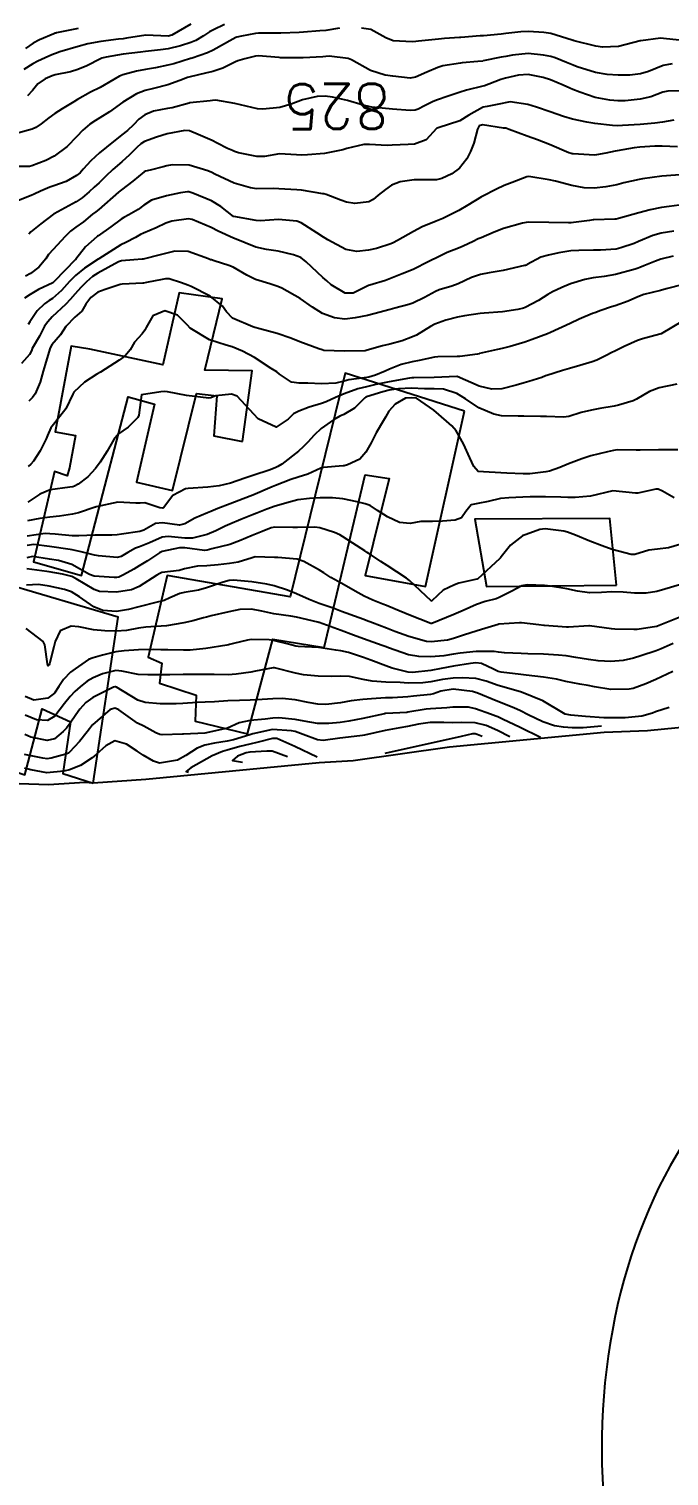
# Model space of a CAD drawing. Header units: metres. Extents: x 307586 to 320046, y 7427249 to 7434250.
# Drawn here: x 319662.3 to 319719.1, y 7429033.7 to 7429162.3 of the extents above; entities that cross this region are included whole.
import ezdxf
from ezdxf.enums import TextEntityAlignment as Align

# ---------------------------------------------------------------- set-up
doc = ezdxf.new("R2010")
doc.units = ezdxf.units.M
doc.header["$MEASUREMENT"] = 0
for name, color, linetype in [('Area', 45, 'Continuous'), ('Cotas', 45, 'Continuous'), ('Curvas de Nivel 1m', 11, 'Continuous'), ('Curvas de Nivel 5m', 15, 'Continuous'), ('DETALHES', 45, 'Continuous'), ('Edificações', 30, 'Continuous')]:
    doc.layers.add(name, color=color, linetype=linetype)
doc.styles.add('Style-STANDARD', font='STANDARD.shx')

msp = doc.modelspace()

# ---------------------------------------------------------------- linework, layer by layer
at = {"layer": 'Area'}
msp.add_polyline3d([(319722.38, 7429100.42, 809.62), (319717.21, 7429099.91, 808.97), (319713.38, 7429099.76, 809.1), (319699.62, 7429098.46, 806.4), (319691.07, 7429097.26, 809.36), (319688.03, 7429097.07, 808.03), (319672.65, 7429095.6, 806.25), (319667.96, 7429095.27, 810.85), (319667.22, 7429095.32, 810.82), (319663.99, 7429095.13, 807.99), (319653.54, 7429095.48, 810.04)], dxfattribs=at)
at = {"layer": 'Curvas de Nivel 1m', "flags": 128}
for points, elevation in [([(319676.64, 7429162.73), (319674.94, 7429161.75), (319674.63, 7429161.68), (319672.64, 7429161.76), (319670.93, 7429161.49), (319670.63, 7429161.44), (319670.22, 7429161.39), (319668.63, 7429161.19), (319667.47, 7429160.99), (319666.62, 7429160.76), (319665.01, 7429160.26), (319664.62, 7429160.13), (319664.43, 7429160.06), (319664.03, 7429159.88), (319663.05, 7429159.44), (319662.6, 7429159.21), (319661.79, 7429158.7)], 829), ([(319679.64, 7429162.69), (319678.64, 7429162.24), (319678.29, 7429162.05), (319677.77, 7429161.71), (319677.07, 7429161.27), (319676.63, 7429161.09), (319675.71, 7429160.82), (319674.62, 7429160.53), (319673.94, 7429160.44), (319672.62, 7429160.29), (319672.16, 7429160.24), (319670.62, 7429160.06), (319669.1, 7429159.81), (319668.72, 7429159.71), (319668.61, 7429159.66), (319667.4, 7429159.03), (319666.6, 7429158.7), (319665.94, 7429158.51), (319664.59, 7429158.22), (319664.32, 7429158.14), (319663.69, 7429157.88), (319663.04, 7429157.43), (319662.57, 7429156.83), (319662.12, 7429156.35)], 828), ([(319689.84, 7429162.37), (319688.64, 7429162.17), (319688.1, 7429162.13), (319686.64, 7429162.01), (319686.26, 7429161.98), (319684.64, 7429161.93), (319684.34, 7429161.93), (319682.64, 7429161.93), (319682.38, 7429161.91), (319681.14, 7429161.66), (319680.73, 7429161.57), (319680.63, 7429161.54), (319680.36, 7429161.41), (319678.62, 7429160.43), (319678.13, 7429160.19), (319676.77, 7429159.72), (319676.65, 7429159.68), (319676.61, 7429159.67), (319675.13, 7429159.22), (319674.6, 7429159.08), (319673.51, 7429158.85), (319672.6, 7429158.7), (319671.81, 7429158.56), (319670.59, 7429158.23), (319670.29, 7429158.1), (319669.79, 7429157.8), (319668.58, 7429157.1), (319667.72, 7429156.68), (319666.56, 7429156.05), (319666.23, 7429155.84), (319665.2, 7429155.22), (319664.55, 7429154.79), (319664.01, 7429154.41), (319663.33, 7429153.88), (319662.87, 7429153.54), (319662.53, 7429153.4), (319661.34, 7429153.08)], 827), ([(319720.58, 7429161.25), (319718.64, 7429161.47), (319718.38, 7429161.48), (319716.63, 7429161.26), (319716.61, 7429161.26), (319716.56, 7429161.24), (319714.63, 7429160.76), (319713.22, 7429160.69), (319712.63, 7429160.77), (319710.69, 7429161.25), (319710.63, 7429161.27), (319710.6, 7429161.28), (319710.51, 7429161.31), (319708.64, 7429161.91), (319707.99, 7429162), (319706.64, 7429162.08), (319705.95, 7429162.06), (319704.64, 7429161.89), (319704.2, 7429161.83), (319702.64, 7429161.71), (319702.36, 7429161.69), (319700.63, 7429161.55), (319700.52, 7429161.54), (319699.18, 7429161.45), (319698.63, 7429161.41), (319696.88, 7429161.23), (319696.63, 7429161.19), (319696.3, 7429161.15), (319694.63, 7429161.25), (319693.97, 7429161.52), (319692.64, 7429162.26), (319691.79, 7429162.39)], 827), ([(319719.4, 7429159.21), (319718.61, 7429159.05), (319717.3, 7429158.54), (319716.6, 7429158.31), (319715.64, 7429158.21), (319714.6, 7429158.19), (319713.62, 7429158.25), (319712.6, 7429158.45), (319710.96, 7429158.95), (319710.61, 7429159.08), (319710.03, 7429159.32), (319709.02, 7429159.73), (319708.62, 7429159.85), (319707.98, 7429159.98), (319706.62, 7429160.12), (319705.21, 7429159.97), (319704.62, 7429159.87), (319704.2, 7429159.81), (319702.61, 7429159.46), (319702.57, 7429159.45), (319702.13, 7429159.41), (319700.75, 7429159.29), (319700.61, 7429159.28), (319699.04, 7429159.02), (319698.6, 7429158.89), (319697.61, 7429158.46), (319696.59, 7429158.02), (319696.13, 7429157.94), (319694.59, 7429158.1), (319693.9, 7429158.21), (319692.6, 7429158.6), (319690.92, 7429159.55), (319690.61, 7429159.68), (319688.92, 7429159.88), (319688.62, 7429159.87), (319688.36, 7429159.84), (319686.61, 7429159.74), (319684.73, 7429159.75), (319684.61, 7429159.75), (319684.49, 7429159.76), (319682.62, 7429159.91), (319682.38, 7429159.89), (319681.44, 7429159.66), (319680.81, 7429159.47), (319680.61, 7429159.38), (319679.48, 7429158.81), (319678.6, 7429158.53), (319677.93, 7429158.37), (319676.59, 7429158.05), (319676.33, 7429157.98), (319675.67, 7429157.73), (319674.58, 7429157.33), (319673.33, 7429157.01), (319672.57, 7429156.85), (319671.8, 7429156.55), (319670.59, 7429155.79), (319669.42, 7429154.94), (319668.54, 7429154.4), (319668.18, 7429154.18), (319667.66, 7429153.83), (319667.05, 7429153.31), (319666.52, 7429152.74), (319665.65, 7429151.85), (319664.5, 7429150.99), (319663.76, 7429150.62), (319662.5, 7429150.14), (319662.29, 7429150.09), (319660.49, 7429150.07)], 826), ([(319719.55, 7429154.21), (319718.55, 7429154.03), (319717.86, 7429153.92), (319716.55, 7429153.81), (319715, 7429153.72), (319714.55, 7429153.7), (319714.1, 7429153.72), (319712.55, 7429153.89), (319711.82, 7429154.02), (319710.55, 7429154.3), (319709.76, 7429154.53), (319708.56, 7429154.94), (319707.36, 7429155.35), (319706.57, 7429155.59), (319705, 7429155.82), (319704.57, 7429155.74), (319704.29, 7429155.67), (319702.98, 7429155.41), (319702.62, 7429155.35), (319702.56, 7429155.33), (319701.33, 7429154.65), (319700.55, 7429154.13), (319698.61, 7429153.52), (319698.54, 7429153.5), (319698.51, 7429153.49), (319698.47, 7429153.46), (319697.54, 7429152.46), (319696.52, 7429152.08), (319695.96, 7429152.05), (319694.52, 7429151.98), (319694.08, 7429151.96), (319692.52, 7429152.04), (319692, 7429152.05), (319690.51, 7429151.68), (319690.42, 7429151.64), (319690.14, 7429151.56), (319688.51, 7429151.25), (319687, 7429151.11), (319686.51, 7429151.1), (319686.03, 7429151.13), (319684.51, 7429151.2), (319683.17, 7429150.98), (319682.51, 7429150.97), (319680.86, 7429151.31), (319680.51, 7429151.42), (319680.33, 7429151.49), (319679.9, 7429151.68), (319678.98, 7429152.15), (319678.52, 7429152.39), (319677.3, 7429152.94), (319676.53, 7429153.24), (319676.09, 7429153.29), (319674.53, 7429152.98), (319673.59, 7429152.69), (319672.52, 7429152.29), (319672.19, 7429152.09), (319671.85, 7429151.78), (319671.18, 7429151.11), (319670.5, 7429150.5), (319669.72, 7429149.8), (319669.08, 7429149.21), (319668.48, 7429148.64), (319668.05, 7429148.25), (319667.6, 7429147.83), (319666.99, 7429147.3), (319666.45, 7429146.93), (319664.48, 7429145.87), (319664.46, 7429145.85), (319664.44, 7429145.84), (319663.32, 7429144.99), (319662.42, 7429144.26), (319662.23, 7429144.08)], 824), ([(319719.89, 7429151.83), (319718.52, 7429151.89), (319717.86, 7429151.89), (319716.52, 7429151.8), (319716.03, 7429151.74), (319714.52, 7429151.47), (319714.34, 7429151.44), (319713.51, 7429151.28), (319712.69, 7429151.11), (319712.51, 7429151.1), (319710.62, 7429151.2), (319710.51, 7429151.21), (319710.43, 7429151.23), (319710.24, 7429151.31), (319708.52, 7429152.05), (319707.43, 7429152.46), (319706.53, 7429152.77), (319704.92, 7429153.38), (319704.64, 7429153.48), (319704.54, 7429153.49), (319704.43, 7429153.5), (319702.55, 7429153.78), (319702.27, 7429153.69), (319702.11, 7429153.41), (319701.79, 7429152.15), (319701.5, 7429151.42), (319701.16, 7429150.77), (319700.5, 7429149.94), (319699.83, 7429149.44), (319698.94, 7429149), (319698.48, 7429148.9), (319697.07, 7429148.89), (319696.48, 7429148.89), (319695.25, 7429148.73), (319694.48, 7429148.41), (319693.94, 7429148.05), (319693.29, 7429147.52), (319692.84, 7429147.14), (319692.46, 7429146.95), (319691.2, 7429146.8), (319690.46, 7429146.91), (319689.98, 7429147.08), (319688.67, 7429147.58), (319688.46, 7429147.64), (319688.38, 7429147.66), (319686.47, 7429147.98), (319686.06, 7429148.02), (319684.47, 7429148.11), (319683.99, 7429148.12), (319682.47, 7429148.11), (319681.95, 7429148.17), (319680.48, 7429148.61), (319678.78, 7429149.41), (319678.49, 7429149.55), (319678.16, 7429149.7), (319676.5, 7429150.21), (319674.99, 7429150.23), (319674.5, 7429150.14), (319674.19, 7429150.06), (319673.03, 7429149.76), (319672.6, 7429149.66), (319672.49, 7429149.6), (319671.48, 7429148.78), (319670.47, 7429148.01), (319670.35, 7429147.91), (319670.22, 7429147.79), (319668.45, 7429146.26), (319668.21, 7429146.06), (319667.91, 7429145.83), (319667.09, 7429145.17), (319666.43, 7429144.68), (319665.95, 7429144.32), (319665.47, 7429143.85), (319664.4, 7429142.71), (319664, 7429142.27), (319663.74, 7429141.88), (319663.14, 7429141.13), (319662.38, 7429140.58), (319661.96, 7429140.32)], 823), ([(319720.49, 7429149.36), (319718.49, 7429149.22), (319716.76, 7429148.97), (319716.49, 7429148.92), (319715.12, 7429148.63), (319714.48, 7429148.45), (319713.5, 7429148.26), (319712.48, 7429148.16), (319711.6, 7429148.17), (319710.48, 7429148.38), (319709.03, 7429148.78), (319708.49, 7429148.9), (319706.66, 7429149.19), (319706.49, 7429149.16), (319705.2, 7429148.66), (319704.48, 7429148.39), (319703.79, 7429148.08), (319702.53, 7429147.41), (319702.49, 7429147.38), (319702.46, 7429147.37), (319701.24, 7429146.64), (319700.45, 7429146.17), (319699.04, 7429145.45), (319698.44, 7429145.21), (319697.2, 7429144.71), (319696.43, 7429144.31), (319695, 7429143.5), (319694.63, 7429143.3), (319694.42, 7429143.22), (319693.13, 7429142.8), (319692.41, 7429142.63), (319691.4, 7429142.54), (319690.41, 7429142.7), (319688.8, 7429143.57), (319688.57, 7429143.72), (319688.43, 7429143.8), (319687.84, 7429144.17), (319686.44, 7429145.07), (319686.06, 7429145.22), (319684.44, 7429145.38), (319682.82, 7429145.26), (319682.44, 7429145.27), (319680.47, 7429145.64), (319680.44, 7429145.65), (319679.31, 7429146.54), (319678.46, 7429147.02), (319676.8, 7429147.72), (319676.46, 7429147.84), (319676.34, 7429147.84), (319675.73, 7429147.73), (319674.46, 7429147.48), (319673.14, 7429147.08), (319672.45, 7429146.65), (319671.95, 7429146.27), (319671.13, 7429145.78), (319670.67, 7429145.55), (319670.44, 7429145.4), (319669.52, 7429144.71), (319668.41, 7429143.93), (319668.35, 7429143.88), (319668.27, 7429143.82), (319667.28, 7429142.95), (319666.42, 7429141.84), (319666.41, 7429141.82), (319666.39, 7429141.81), (319664.5, 7429139.87), (319664.44, 7429139.8), (319664.37, 7429139.75), (319663.1, 7429139.14), (319662.36, 7429138.71), (319661.87, 7429138.38)], 822), ([(319720.47, 7429146.71), (319719.13, 7429146.54), (319718.46, 7429146.43), (319717.46, 7429146.22), (319716.45, 7429145.96), (319714.63, 7429145.45), (319714.44, 7429145.41), (319714.32, 7429145.39), (319712.44, 7429145.35), (319712.39, 7429145.34), (319712.05, 7429145.29), (319710.65, 7429145.1), (319710.44, 7429145.08), (319710.2, 7429145.07), (319708.44, 7429145.1), (319706.68, 7429145.12), (319706.44, 7429145.1), (319706.11, 7429145.04), (319704.43, 7429144.58), (319703.6, 7429144.23), (319702.43, 7429143.75), (319702.18, 7429143.65), (319701.73, 7429143.42), (319700.85, 7429142.99), (319700.41, 7429142.82), (319699.41, 7429142.44), (319698.4, 7429141.94), (319698.08, 7429141.78), (319697.44, 7429141.47), (319696.75, 7429141.11), (319696.39, 7429140.93), (319695.43, 7429140.55), (319694.38, 7429140.12), (319693.94, 7429139.96), (319692.54, 7429139.53), (319692.41, 7429139.49), (319692.37, 7429139.47), (319691.07, 7429138.83), (319690.36, 7429138.83), (319689.1, 7429139.57), (319688.72, 7429139.91), (319688.38, 7429140.22), (319686.89, 7429141.6), (319686.4, 7429141.99), (319685.77, 7429142.24), (319684.41, 7429142.55), (319683.35, 7429142.7), (319682.41, 7429142.91), (319680.53, 7429143.67), (319680.42, 7429143.71), (319679.06, 7429144.33), (319678.43, 7429144.65), (319676.77, 7429145.38), (319676.44, 7429145.44), (319674.94, 7429145.23), (319674.43, 7429145.05), (319673.56, 7429144.62), (319672.42, 7429144.15), (319672.16, 7429144.03), (319671.73, 7429143.78), (319670.85, 7429143.34), (319670.41, 7429143.12), (319668.46, 7429141.88), (319668.39, 7429141.84), (319667.18, 7429141.03), (319666.38, 7429140.39), (319665.86, 7429139.85), (319665.15, 7429139.07), (319664.35, 7429138.36), (319664.06, 7429138.16), (319663.62, 7429137.88), (319662.97, 7429137.25), (319662.33, 7429136.27), (319662.18, 7429136.04)], 821), ([(319719.51, 7429142.1), (319718.4, 7429141.85), (319717.94, 7429141.68), (319716.89, 7429141.24), (319716.53, 7429141.1), (319716.39, 7429141.05), (319716.11, 7429140.96), (319714.38, 7429140.47), (319713.37, 7429140.3), (319712.38, 7429140.17), (319711.64, 7429140.04), (319710.38, 7429139.64), (319709.6, 7429139.32), (319708.77, 7429138.93), (319708.36, 7429138.69), (319707.53, 7429138.17), (319706.35, 7429137.54), (319706.21, 7429137.49), (319705.69, 7429137.37), (319704.34, 7429137.15), (319702.71, 7429137.04), (319702.34, 7429137), (319700.95, 7429136.81), (319700.34, 7429136.7), (319699.3, 7429136.41), (319698.33, 7429136.06), (319697.93, 7429135.86), (319697.32, 7429135.47), (319696.69, 7429135.1), (319696.32, 7429134.93), (319695.41, 7429134.59), (319694.31, 7429134.29), (319693.67, 7429134.15), (319692.31, 7429133.75), (319692.12, 7429133.71), (319690.3, 7429133.67), (319688.47, 7429133.74), (319688.3, 7429133.77), (319688.02, 7429133.87), (319686.31, 7429134.51), (319685.52, 7429134.81), (319684.32, 7429135.24), (319682.78, 7429135.65), (319682.32, 7429135.77), (319682.16, 7429135.82), (319680.33, 7429136.6), (319679.82, 7429137.16), (319679.44, 7429137.68), (319678.36, 7429138.56), (319676.68, 7429139.41), (319676.37, 7429139.53), (319675.82, 7429139.73), (319674.72, 7429140.09), (319674.38, 7429140.09), (319674.09, 7429140.04), (319672.7, 7429139.77), (319672.44, 7429139.7), (319672.37, 7429139.7), (319670.54, 7429139.62), (319670.37, 7429139.58), (319669.03, 7429139.15), (319668.36, 7429138.91), (319667.74, 7429138.44), (319667.32, 7429137.83), (319666.95, 7429137.22), (319666.33, 7429136.68), (319665.53, 7429135.85), (319665.05, 7429135.13), (319664.3, 7429134.22), (319664.16, 7429134.01), (319664.1, 7429133.87), (319663.68, 7429132.47), (319663.51, 7429131.88), (319663.24, 7429130.91), (319662.8, 7429129.88), (319662.58, 7429129.55), (319662.24, 7429129.22)], 819), ([(319720.38, 7429139.59), (319718.87, 7429139.21), (319718.37, 7429139.07), (319716.9, 7429138.7), (319716.36, 7429138.5), (319715.5, 7429138.11), (319714.35, 7429137.71), (319714.02, 7429137.6), (319713.07, 7429137.28), (319712.55, 7429137.08), (319712.34, 7429137), (319711.14, 7429136.5), (319710.33, 7429136.14), (319708.61, 7429135.34), (319708.32, 7429135.22), (319706.96, 7429134.71), (319706.31, 7429134.48), (319705.01, 7429134.08), (319704.31, 7429133.91), (319703.88, 7429133.82), (319702.3, 7429133.45), (319702.27, 7429133.44), (319702.1, 7429133.41), (319700.54, 7429133.19), (319700.3, 7429133.18), (319698.59, 7429133.17), (319698.3, 7429133.13), (319696.93, 7429132.84), (319696.29, 7429132.73), (319695.32, 7429132.47), (319694.28, 7429132.06), (319693.9, 7429131.9), (319693.05, 7429131.52), (319692.44, 7429131.36), (319692.27, 7429131.33), (319690.69, 7429131.12), (319690.27, 7429131.01), (319689.52, 7429130.82), (319688.26, 7429130.77), (319687.02, 7429130.83), (319686.27, 7429130.81), (319685.57, 7429130.91), (319684.53, 7429131.63), (319684.28, 7429131.82), (319683.77, 7429132.14), (319682.29, 7429133.11), (319681.23, 7429133.66), (319680.3, 7429134.05), (319679.77, 7429134.21), (319678.31, 7429134.68), (319676.59, 7429135.72), (319676.33, 7429135.98), (319675.46, 7429136.86), (319674.34, 7429137.26), (319673.27, 7429136.82), (319672.66, 7429135.77), (319672.56, 7429135.53), (319672.31, 7429135.2), (319671.62, 7429134.46), (319671.24, 7429133.78), (319670.81, 7429133.26), (319670.28, 7429132.86), (319668.62, 7429131.81), (319668.27, 7429131.61), (319667.18, 7429130.92), (319666.25, 7429130.03), (319666.15, 7429129.84), (319665.54, 7429128.54), (319664.99, 7429127.86), (319664.21, 7429126.85), (319663.91, 7429126.17), (319663.79, 7429125.87), (319663.26, 7429124.81), (319662.67, 7429123.89), (319662.42, 7429123.63), (319662.17, 7429123.41)], 818), ([(319720.34, 7429136.33), (319718.42, 7429135.22), (319718.32, 7429135.18), (319716.78, 7429134.77), (319716.32, 7429134.61), (319715.14, 7429134.09), (319714.31, 7429133.68), (319714.04, 7429133.54), (319713.53, 7429133.28), (319712.72, 7429132.87), (319712.29, 7429132.71), (319711.2, 7429132.39), (319710.29, 7429132.13), (319709.66, 7429131.94), (319708.28, 7429131.51), (319708.15, 7429131.47), (319707.82, 7429131.34), (319706.67, 7429130.96), (319706.27, 7429130.84), (319705.54, 7429130.64), (319704.26, 7429130.32), (319703.38, 7429130.29), (319702.26, 7429130.56), (319700.31, 7429131.4), (319700.27, 7429131.41), (319698.27, 7429131.32), (319696.46, 7429131.29), (319696.27, 7429131.29), (319696.06, 7429131.27), (319694.27, 7429130.95), (319693.09, 7429130.69), (319692.26, 7429130.5), (319691.49, 7429130.31), (319690.26, 7429129.87), (319689.49, 7429129.56), (319688.65, 7429129.17), (319688.24, 7429129.02), (319687.15, 7429128.68), (319686.23, 7429128.33), (319685.75, 7429128.09), (319685.29, 7429127.61), (319684.22, 7429126.91), (319682.63, 7429127.65), (319682.23, 7429128.08), (319680.75, 7429129.67), (319680.25, 7429129.85), (319678.85, 7429129.69), (319678.42, 7429129.53), (319678.25, 7429129.5), (319676.25, 7429129.72), (319674.55, 7429130.04), (319674.26, 7429130.07), (319673.96, 7429130.04), (319672.25, 7429129.77), (319672.01, 7429127.99), (319671.94, 7429127.77), (319671.08, 7429126.91), (319670.21, 7429126.31), (319669.8, 7429125.8), (319669.21, 7429124.79), (319668.59, 7429123.81), (319668.17, 7429123.23), (319667.49, 7429122.5), (319666.62, 7429121.84), (319666.31, 7429121.68), (319666.15, 7429121.62), (319665.88, 7429121.57), (319664.15, 7429121.35), (319663.22, 7429120.96), (319662.14, 7429120.23)], 817), ([(319719.81, 7429130.74), (319718.26, 7429130.42), (319717.4, 7429130.09), (319716.25, 7429129.39), (319715.94, 7429129.24), (319714.64, 7429128.87), (319714.25, 7429128.79), (319712.97, 7429128.56), (319712.24, 7429128.43), (319711.33, 7429128.21), (319710.23, 7429127.86), (319709.74, 7429127.8), (319708.23, 7429127.86), (319707.71, 7429127.86), (319706.23, 7429127.89), (319705.71, 7429127.89), (319704.23, 7429127.92), (319703.57, 7429128.06), (319702.24, 7429128.64), (319701.04, 7429129.42), (319700.26, 7429129.9), (319699.09, 7429130.28), (319698.26, 7429130.31), (319697.4, 7429130.33), (319696.26, 7429130.37), (319695.08, 7429130.32), (319694.26, 7429130.19), (319693.71, 7429130.06), (319692.25, 7429129.6), (319692.2, 7429129.59), (319692.1, 7429129.53), (319691.17, 7429128.61), (319690.23, 7429128.05), (319689.89, 7429127.89), (319689.3, 7429127.56), (319688.21, 7429126.78), (319687.59, 7429126.21), (319687.04, 7429125.59), (319686.63, 7429125.16), (319686.19, 7429124.78), (319684.72, 7429123.61), (319684.38, 7429123.41), (319684.18, 7429123.33), (319683.68, 7429123.13), (319682.16, 7429122.62), (319681.43, 7429122.39), (319680.16, 7429121.93), (319679.15, 7429121.69), (319678.15, 7429121.59), (319676.4, 7429121.47), (319676.15, 7429121.43), (319675.04, 7429120.83), (319674.2, 7429119.74), (319674.16, 7429119.71), (319674.13, 7429119.71), (319673.89, 7429119.74), (319672.54, 7429120.17), (319672.14, 7429120.15), (319671.75, 7429120.16), (319670.14, 7429120.25), (319668.22, 7429119.82), (319668.16, 7429119.8), (319668.13, 7429119.79), (319666.66, 7429119.3), (319666.12, 7429119.17), (319664.97, 7429119), (319664.12, 7429118.9), (319663.21, 7429118.78), (319662.11, 7429118.57)], 816), ([(319719.59, 7429120.64), (319718.56, 7429121.21), (319718.16, 7429121.39), (319717.97, 7429121.41), (319717.17, 7429121.23), (319716.35, 7429121.04), (319716.15, 7429121.04), (319714.15, 7429121.26), (319712.15, 7429120.77), (319710.8, 7429120.65), (319710.15, 7429120.66), (319709.51, 7429120.68), (319708.15, 7429120.72), (319706.78, 7429120.72), (319706.15, 7429120.7), (319704.89, 7429120.63), (319704.14, 7429120.56), (319703.05, 7429120.31), (319702.14, 7429120.14), (319701.55, 7429120), (319701.08, 7429119.42), (319700.69, 7429118.86), (319700.12, 7429118.64), (319699, 7429118.56), (319698.12, 7429118.53), (319697.07, 7429118.52), (319696.12, 7429118.36), (319695.17, 7429118.44), (319694.12, 7429118.94), (319693.23, 7429119.51), (319692.56, 7429119.95), (319692.14, 7429120.11), (319691.42, 7429120.26), (319690.14, 7429120.54), (319689.22, 7429120.64), (319688.14, 7429120.62), (319687.17, 7429120.57), (319686.14, 7429120.44), (319685.48, 7429120.27), (319684.14, 7429119.88), (319683.39, 7429119.63), (319682.5, 7429119.27), (319682.12, 7429119.12), (319681.09, 7429118.69), (319680.11, 7429118.3), (319679.69, 7429118.1), (319678.86, 7429117.69), (319678.1, 7429117.37), (319676.78, 7429117.03), (319676.1, 7429117.04), (319674.63, 7429117.2), (319674.1, 7429117.13), (319672.96, 7429116.63), (319672.09, 7429116.28), (319671.72, 7429116.15), (319671.04, 7429115.78), (319670.44, 7429115.42), (319670.08, 7429115.32), (319668.42, 7429115.47), (319668.08, 7429115.54), (319666.89, 7429115.83), (319666.08, 7429116), (319665.9, 7429116.03), (319664.09, 7429116.3), (319662.68, 7429116.47), (319662.09, 7429116.4)], 814), ([(319720.1, 7429116.47), (319719.07, 7429116.18), (319718.09, 7429116.06), (319717.34, 7429115.98), (319716.09, 7429115.6), (319715.75, 7429115.58), (319714.09, 7429116.04), (319713.19, 7429116.37), (319712.1, 7429116.79), (319710.81, 7429117.3), (319710.11, 7429117.57), (319709.77, 7429117.66), (319708.11, 7429117.86), (319707.65, 7429117.81), (319706.43, 7429117.36), (319706.18, 7429117.28), (319706.1, 7429117.24), (319705.04, 7429116.43), (319704.21, 7429115.38), (319704.15, 7429115.31), (319704.08, 7429115.24), (319702.11, 7429113.41), (319702.08, 7429113.39), (319702.06, 7429113.39), (319700.45, 7429113.03), (319700.06, 7429112.91), (319699.07, 7429112.42), (319698.06, 7429111.46), (319698.03, 7429111.45), (319698, 7429111.46), (319696.06, 7429113.28), (319695.81, 7429113.48), (319694.07, 7429114.6), (319693.53, 7429114.96), (319692.68, 7429115.52), (319692.32, 7429115.76), (319692.09, 7429115.91), (319691.04, 7429116.59), (319690.1, 7429117.2), (319689.88, 7429117.34), (319689.39, 7429117.56), (319688.11, 7429117.97), (319687.66, 7429118.03), (319686.11, 7429118), (319685.71, 7429118), (319684.11, 7429118.03), (319683.77, 7429117.96), (319682.98, 7429117.64), (319682.1, 7429117.28), (319680.96, 7429116.8), (319680.09, 7429116.49), (319678.49, 7429116.09), (319678.09, 7429115.97), (319677.84, 7429115.95), (319676.09, 7429116.18), (319675.62, 7429116.19), (319674.08, 7429115.85), (319673.84, 7429115.74), (319672.79, 7429115.04), (319672.06, 7429114.57), (319671.56, 7429114.28), (319670.64, 7429113.78), (319670.25, 7429113.59), (319670.05, 7429113.55), (319669.81, 7429113.55), (319668.05, 7429113.66), (319667.64, 7429113.82), (319666.07, 7429114.69), (319664.87, 7429115.05), (319664.07, 7429115.17), (319662.56, 7429115.4), (319662.07, 7429115.3)], 813), ([(319720.06, 7429112.91), (319718.76, 7429112.5), (319718.05, 7429112.31), (319717.11, 7429112.16), (319716.05, 7429112.16), (319715.04, 7429112.25), (319714.05, 7429112.28), (319713.12, 7429112.2), (319712.05, 7429112.18), (319711.01, 7429112.34), (319710.05, 7429112.54), (319708.61, 7429112.78), (319708.06, 7429112.84), (319706.52, 7429112.9), (319706.05, 7429112.8), (319705.1, 7429112.31), (319704.04, 7429111.76), (319703.77, 7429111.65), (319702.78, 7429111.4), (319702.03, 7429111.15), (319700.84, 7429110.6), (319700.02, 7429110.25), (319698.06, 7429109.46), (319698.03, 7429109.45), (319697.96, 7429109.46), (319696.02, 7429110.23), (319694.79, 7429110.73), (319694.03, 7429111.06), (319693.71, 7429111.18), (319692.82, 7429111.52), (319692.04, 7429111.89), (319691.24, 7429112.34), (319690.05, 7429113.01), (319689.09, 7429113.56), (319688.46, 7429113.97), (319688.07, 7429114.2), (319686.69, 7429114.98), (319686.08, 7429115.19), (319684.37, 7429115.33), (319684.08, 7429115.34), (319682.36, 7429115.37), (319682.08, 7429115.31), (319680.83, 7429114.9), (319680.07, 7429114.8), (319679.08, 7429114.68), (319678.07, 7429114.57), (319677.23, 7429114.55), (319676.06, 7429114.31), (319675.6, 7429114.18), (319674.06, 7429113.98), (319673.89, 7429113.91), (319673.63, 7429113.75), (319672.04, 7429112.75), (319671.37, 7429112.44), (319670.04, 7429112.24), (319668.53, 7429112.31), (319668.04, 7429112.47), (319666.45, 7429113.43), (319666.05, 7429113.64), (319665.23, 7429113.85), (319664.06, 7429114.04), (319663.84, 7429114.08), (319662.06, 7429114.33)], 812), ([(319720.02, 7429109.98), (319718.11, 7429109.22), (319718.04, 7429109.19), (319718.01, 7429109.18), (319716.31, 7429108.94), (319716.01, 7429108.92), (319714.31, 7429108.95), (319714.01, 7429108.97), (319712.06, 7429109.25), (319712.01, 7429109.25), (319710.19, 7429109.13), (319710.01, 7429109.14), (319708.07, 7429109.28), (319708.01, 7429109.29), (319707.57, 7429109.34), (319706.01, 7429109.52), (319705.85, 7429109.52), (319704.01, 7429109.39), (319703.94, 7429109.38), (319702.48, 7429108.93), (319702, 7429108.79), (319700.96, 7429108.45), (319699.99, 7429108.14), (319699.44, 7429107.99), (319697.99, 7429107.83), (319697.59, 7429107.87), (319696, 7429108.3), (319694.75, 7429108.74), (319694.01, 7429109.04), (319692.79, 7429109.52), (319692.23, 7429109.74), (319692.02, 7429109.82), (319691.59, 7429109.96), (319690.02, 7429110.53), (319689.27, 7429110.81), (319688.03, 7429111.24), (319687.15, 7429111.59), (319686.04, 7429112.1), (319685.24, 7429112.41), (319684.04, 7429112.8), (319683.38, 7429112.96), (319682.05, 7429113.16), (319680.42, 7429113.3), (319680.05, 7429113.28), (319679.51, 7429113.14), (319678.04, 7429112.62), (319677.32, 7429112.43), (319676.04, 7429112.2), (319675.65, 7429112.12), (319674.77, 7429111.73), (319674.27, 7429111.5), (319674.03, 7429111.44), (319673.64, 7429111.36), (319672.02, 7429110.93), (319671.11, 7429110.69), (319670.02, 7429110.52), (319668.83, 7429110.61), (319668.02, 7429110.93), (319666.75, 7429111.83), (319666.04, 7429112.26), (319665.4, 7429112.49), (319664.04, 7429112.78), (319663.11, 7429112.94), (319662.04, 7429112.88)], 811), ([(319719.46, 7429105.2), (319717.96, 7429104.49), (319717.07, 7429104.11), (319715.95, 7429103.69), (319715.58, 7429103.61), (319713.95, 7429103.59), (319712.5, 7429103.83), (319711.95, 7429103.95), (319711.19, 7429104.06), (319709.95, 7429104.3), (319709.14, 7429104.51), (319707.96, 7429104.69), (319706.44, 7429104.88), (319705.96, 7429104.94), (319704.21, 7429105.13), (319703.96, 7429105.18), (319703.82, 7429105.24), (319703.52, 7429105.39), (319702.46, 7429105.9), (319701.97, 7429105.95), (319701.49, 7429105.9), (319699.97, 7429105.67), (319698.87, 7429105.45), (319697.96, 7429105.29), (319696.33, 7429105.1), (319695.96, 7429105.12), (319694.52, 7429105.49), (319693.96, 7429105.69), (319692.64, 7429106.19), (319691.97, 7429106.43), (319690.64, 7429106.88), (319689.98, 7429107.02), (319689.51, 7429107.09), (319687.98, 7429107.34), (319686.16, 7429107.42), (319685.98, 7429107.44), (319685.33, 7429107.61), (319683.99, 7429107.96), (319683.6, 7429108.02), (319681.99, 7429108.03), (319681.66, 7429107.98), (319680.44, 7429107.67), (319680.08, 7429107.58), (319679.98, 7429107.56), (319679.85, 7429107.54), (319677.98, 7429107.23), (319676.59, 7429107.1), (319675.98, 7429107.09), (319674.6, 7429107.11), (319673.98, 7429107.13), (319673.36, 7429107.14), (319671.98, 7429107.11), (319670.71, 7429107.04), (319669.97, 7429106.95), (319668.8, 7429106.64), (319667.97, 7429106.42), (319667.53, 7429106.26), (319666.94, 7429105.83), (319666.36, 7429105.43), (319665.95, 7429105.13), (319665.31, 7429104.48), (319664.91, 7429103.85), (319664.51, 7429103.27), (319663.92, 7429102.81), (319662.69, 7429102.65), (319661.92, 7429102.97)], 809), ([(319719.15, 7429101.98), (319717.92, 7429101.61), (319717.65, 7429101.49), (319716.72, 7429101.23), (319715.23, 7429101.08), (319713.34, 7429101.08), (319711.71, 7429101.19), (319710.4, 7429101.31), (319709.91, 7429101.39), (319709.74, 7429101.48), (319707.93, 7429102.57), (319706.02, 7429103.36), (319705.94, 7429103.38), (319705.92, 7429103.38), (319703.95, 7429103.95), (319702.88, 7429104.33), (319701.95, 7429104.58), (319700.74, 7429104.64), (319699.95, 7429104.61), (319698.99, 7429104.48), (319697.95, 7429104.26), (319697.24, 7429104.18), (319695.95, 7429104.16), (319695.23, 7429104.21), (319693.95, 7429104.25), (319692.75, 7429104.32), (319691.95, 7429104.49), (319690.75, 7429104.74), (319689.96, 7429104.78), (319689.15, 7429104.76), (319687.95, 7429104.77), (319686.65, 7429104.9), (319685.95, 7429105.04), (319684.07, 7429105.51), (319683.96, 7429105.52), (319682.38, 7429105.22), (319681.96, 7429105.14), (319680.67, 7429104.95), (319679.95, 7429104.91), (319678.72, 7429104.92), (319677.95, 7429104.93), (319676.73, 7429104.93), (319675.95, 7429104.92), (319674.78, 7429104.91), (319673.95, 7429104.9), (319672.82, 7429104.89), (319671.95, 7429104.93), (319670.51, 7429105.23), (319669.96, 7429105.27), (319668.78, 7429104.98), (319667.95, 7429104.63), (319667.42, 7429104.34), (319666.8, 7429103.83), (319666.34, 7429103.42), (319665.92, 7429102.98), (319665.4, 7429102.36), (319665.02, 7429101.85), (319664.54, 7429101.22), (319663.9, 7429100.83), (319662.93, 7429100.9), (319661.91, 7429101.32)], 808), ([(319713.12, 7429100.32), (319711.49, 7429100.19), (319710.53, 7429100.18), (319709.74, 7429100.24), (319708.94, 7429100.36), (319707.91, 7429100.72), (319706.6, 7429101.35), (319705.92, 7429101.69), (319705.33, 7429101.96), (319703.93, 7429102.54), (319702.05, 7429103.3), (319701.94, 7429103.33), (319701.66, 7429103.41), (319699.94, 7429103.61), (319698.85, 7429103.45), (319698.19, 7429103.2), (319697.94, 7429103.15), (319696.42, 7429102.99), (319695.93, 7429102.94), (319694.57, 7429102.86), (319693.93, 7429102.84), (319692.68, 7429102.77), (319691.93, 7429102.71), (319690.89, 7429102.57), (319689.93, 7429102.41), (319688.62, 7429102.27), (319687.92, 7429102.29), (319687.07, 7429102.44), (319685.92, 7429102.68), (319684.75, 7429102.79), (319683.92, 7429102.77), (319682.99, 7429102.7), (319681.92, 7429102.64), (319680.97, 7429102.62), (319679.92, 7429102.57), (319678.74, 7429102.51), (319677.92, 7429102.47), (319677.19, 7429102.44), (319675.92, 7429102.36), (319675.32, 7429102.32), (319673.92, 7429102.32), (319672.59, 7429102.43), (319671.92, 7429102.64), (319670.04, 7429103.79), (319669.93, 7429103.84), (319669.89, 7429103.83), (319669.78, 7429103.79), (319667.92, 7429102.87), (319667.32, 7429102.43), (319666.78, 7429101.83), (319666.41, 7429101.33), (319665.9, 7429100.59), (319665.58, 7429100.16), (319665.3, 7429099.85), (319664.53, 7429099.2), (319663.88, 7429099.05), (319662.41, 7429099.36), (319661.89, 7429099.58)], 807), ([(319707.71, 7429099.34), (319705.9, 7429100.22), (319704.34, 7429100.95), (319703.91, 7429101.16), (319703.75, 7429101.22), (319703.26, 7429101.39), (319701.92, 7429101.87), (319701.3, 7429102.03), (319699.92, 7429102.03), (319699.39, 7429101.96), (319697.92, 7429101.86), (319697.55, 7429101.83), (319695.91, 7429101.57), (319695.84, 7429101.56), (319694.58, 7429101.49), (319693.95, 7429101.46), (319693.91, 7429101.45), (319693.86, 7429101.44), (319691.91, 7429101.02), (319690.67, 7429100.78), (319689.9, 7429100.67), (319688.91, 7429100.57), (319687.9, 7429100.57), (319686.71, 7429100.78), (319685.91, 7429100.94), (319684.46, 7429101.06), (319683.91, 7429101.04), (319683.24, 7429100.96), (319681.9, 7429100.84), (319680.93, 7429100.63), (319679.9, 7429100.16), (319677.89, 7429099.7), (319675.98, 7429099.63), (319675.89, 7429099.63), (319674.08, 7429099.55), (319673.89, 7429099.58), (319673.54, 7429099.75), (319672.45, 7429100.32), (319671.9, 7429100.61), (319670.24, 7429101.79), (319669.91, 7429101.92), (319669.47, 7429101.8), (319667.9, 7429100.46), (319667.62, 7429100.1), (319667.43, 7429099.82), (319666.75, 7429098.96), (319665.87, 7429098.01), (319665.76, 7429097.94), (319665.52, 7429097.84), (319664.24, 7429097.48), (319663.86, 7429097.44), (319663.48, 7429097.49), (319661.86, 7429097.8)], 806), ([(319702.52, 7429099.4), (319702.08, 7429099.6), (319701.9, 7429099.65), (319701.67, 7429099.64), (319700.67, 7429099.42), (319693.87, 7429097.91)], 804), ([(319687.86, 7429097.58), (319685.88, 7429098.54), (319684.27, 7429099.23), (319683.89, 7429099.25), (319682.62, 7429098.9), (319681.88, 7429098.74), (319681, 7429098.53), (319679.87, 7429098.21), (319679.46, 7429098.09), (319678.53, 7429097.69), (319676.63, 7429096.63), (319676.22, 7429096.31), (319676.43, 7429096.23)], 804), ([(319685.24, 7429097.61), (319683.87, 7429098.1), (319683.38, 7429098.12), (319681.87, 7429098.02), (319681.56, 7429097.96), (319680.79, 7429097.66), (319680.35, 7429097.29), (319681.22, 7429097.13)], 803)]:
    msp.add_lwpolyline(points, dxfattribs=dict(at, elevation=elevation))
at = {"layer": 'Curvas de Nivel 5m', "flags": 128}
for points, elevation in [([(319666.64, 7429162.36), (319664.71, 7429161.95), (319664.63, 7429161.93), (319664.59, 7429161.92), (319664.47, 7429161.87), (319663.18, 7429161.33), (319662.62, 7429161.03), (319661.96, 7429160.56)], 830), ([(319720.59, 7429156.8), (319719.02, 7429156.78), (319718.58, 7429156.68), (319717.52, 7429156.28), (319716.57, 7429156.06), (319715.24, 7429155.93), (319714.57, 7429155.92), (319713.88, 7429155.97), (319712.57, 7429156.21), (319711.19, 7429156.69), (319710.58, 7429156.94), (319710.32, 7429157.05), (319709.73, 7429157.32), (319708.59, 7429157.78), (319707.94, 7429158), (319706.6, 7429158.27), (319705.76, 7429158.21), (319704.59, 7429157.93), (319704.17, 7429157.81), (319703.11, 7429157.4), (319702.73, 7429157.26), (319702.58, 7429157.22), (319701.12, 7429156.88), (319700.58, 7429156.69), (319699.41, 7429156.29), (319698.57, 7429156.02), (319698.17, 7429155.86), (319697.41, 7429155.47), (319696.85, 7429155.18), (319696.56, 7429155.08), (319696.12, 7429155.05), (319694.56, 7429155.17), (319692.73, 7429155.36), (319692.56, 7429155.39), (319691.96, 7429155.54), (319690.57, 7429155.94), (319689.24, 7429156.24), (319688.57, 7429156.33), (319687.85, 7429156.31), (319686.57, 7429156), (319685.55, 7429155.62), (319684.56, 7429155.34), (319683.03, 7429155.17), (319682.56, 7429155.2), (319680.56, 7429155.67), (319678.85, 7429155.98), (319678.57, 7429155.95), (319678.35, 7429155.91), (319676.56, 7429155.74), (319676.48, 7429155.72), (319674.99, 7429155.31), (319674.56, 7429155.23), (319673.32, 7429154.99), (319672.55, 7429154.67), (319672.03, 7429154.29), (319671.53, 7429153.78), (319671.02, 7429153.29), (319670.52, 7429152.89), (319669.14, 7429151.81), (319668.51, 7429151.29), (319667.75, 7429150.57), (319667.08, 7429149.83), (319666.79, 7429149.53), (319666.48, 7429149.28), (319665.57, 7429148.76), (319664.47, 7429148.35), (319664.11, 7429148.23), (319663.28, 7429147.88), (319662.73, 7429147.61), (319662.46, 7429147.5), (319661.31, 7429147.05)], 825), ([(319719.55, 7429144.32), (319718.43, 7429144.16), (319717.7, 7429143.96), (319716.42, 7429143.41), (319716.02, 7429143.25), (319714.84, 7429142.84), (319714.42, 7429142.74), (319713.05, 7429142.64), (319712.41, 7429142.63), (319711.1, 7429142.62), (319710.41, 7429142.58), (319709.33, 7429142.4), (319708.41, 7429142.21), (319707.74, 7429142.01), (319706.52, 7429141.36), (319706.44, 7429141.31), (319706.39, 7429141.29), (319706.3, 7429141.27), (319704.39, 7429140.84), (319703.16, 7429140.63), (319702.38, 7429140.48), (319701.58, 7429140.22), (319700.38, 7429139.65), (319699.84, 7429139.44), (319698.71, 7429139.11), (319698.37, 7429138.97), (319697.39, 7429138.44), (319696.35, 7429137.94), (319696.01, 7429137.82), (319694.77, 7429137.5), (319694.34, 7429137.38), (319692.89, 7429136.97), (319692.34, 7429136.85), (319691.24, 7429136.63), (319690.33, 7429136.52), (319689.39, 7429136.62), (319688.34, 7429137.02), (319687.44, 7429137.59), (319686.35, 7429138.34), (319684.73, 7429139.26), (319684.37, 7429139.42), (319683.65, 7429139.64), (319682.38, 7429140.04), (319681.61, 7429140.43), (319680.39, 7429141.13), (319680.01, 7429141.29), (319678.7, 7429141.7), (319678.46, 7429141.77), (319678.39, 7429141.79), (319678.22, 7429141.88), (319676.4, 7429142.54), (319675.22, 7429142.56), (319674.4, 7429142.36), (319673.92, 7429142.23), (319672.39, 7429141.85), (319672.32, 7429141.84), (319671.57, 7429141.78), (319670.49, 7429141.69), (319670.39, 7429141.68), (319670.21, 7429141.61), (319668.38, 7429140.6), (319667.91, 7429140.29), (319667.36, 7429139.83), (319666.87, 7429139.33), (319666.36, 7429138.75), (319665.92, 7429138.27), (319665.52, 7429137.85), (319664.33, 7429136.71), (319663.92, 7429136.28), (319663.64, 7429135.88), (319663.18, 7429135.01), (319662.55, 7429133.89), (319662.47, 7429133.71), (319662.29, 7429133.37), (319661.6, 7429132.58)], 820), ([(319719.91, 7429124.91), (319718.2, 7429124.9), (319716.56, 7429124.88), (319716.2, 7429124.88), (319714.56, 7429124.89), (319714.2, 7429124.85), (319713.66, 7429124.73), (319712.19, 7429124.35), (319711.39, 7429124.1), (319710.19, 7429123.64), (319709.43, 7429123.32), (319708.51, 7429123), (319708.18, 7429122.94), (319706.76, 7429122.77), (319706.17, 7429122.76), (319704.73, 7429122.82), (319704.18, 7429122.86), (319702.64, 7429122.93), (319702.18, 7429122.98), (319701.78, 7429123.41), (319701.43, 7429124.18), (319700.88, 7429125.42), (319700.21, 7429126.59), (319699.83, 7429127.04), (319699.37, 7429127.44), (319698.24, 7429128.42), (319696.7, 7429129.48), (319696.25, 7429129.52), (319695.7, 7429129.49), (319694.79, 7429128.95), (319694.24, 7429128.33), (319693.93, 7429127.81), (319693.75, 7429127.51), (319693.1, 7429126.41), (319692.65, 7429125.52), (319692.19, 7429124.69), (319691.65, 7429124.08), (319690.55, 7429123.55), (319690.26, 7429123.47), (319690.18, 7429123.46), (319688.42, 7429123.34), (319688.18, 7429123.27), (319687.02, 7429122.74), (319686.17, 7429122.48), (319685.51, 7429122.26), (319684.15, 7429121.74), (319683.86, 7429121.62), (319682.15, 7429120.88), (319681.28, 7429120.53), (319680.14, 7429120.09), (319679.04, 7429119.69), (319678.4, 7429119.42), (319678.13, 7429119.31), (319677, 7429118.83), (319676.11, 7429118.32), (319675.62, 7429118.21), (319674.11, 7429118.4), (319673.5, 7429118.36), (319672.47, 7429117.76), (319672.1, 7429117.63), (319670.48, 7429117.41), (319670.1, 7429117.35), (319669.62, 7429117.32), (319668.1, 7429117.31), (319666.69, 7429117.25), (319666.1, 7429117.26), (319664.57, 7429117.39), (319664.1, 7429117.44), (319663.7, 7429117.47), (319662.1, 7429117.22)], 815), ([(319719.5, 7429107.68), (319718.43, 7429107.21), (319717.98, 7429107.04), (319716.62, 7429106.59), (319715.97, 7429106.38), (319715.05, 7429106.17), (319713.97, 7429106.09), (319712.84, 7429106.14), (319711.97, 7429106.25), (319710.84, 7429106.44), (319709.98, 7429106.58), (319709.31, 7429106.65), (319707.98, 7429106.72), (319706.57, 7429106.76), (319705.98, 7429106.78), (319704.52, 7429106.84), (319703.98, 7429106.92), (319703.58, 7429106.98), (319701.98, 7429106.96), (319700.58, 7429106.82), (319699.98, 7429106.72), (319699.11, 7429106.57), (319697.97, 7429106.51), (319696.9, 7429106.54), (319695.97, 7429106.66), (319694.19, 7429107.29), (319693.98, 7429107.38), (319693.9, 7429107.41), (319693.64, 7429107.51), (319691.99, 7429108.11), (319691.1, 7429108.43), (319690, 7429108.83), (319688.04, 7429109.55), (319688.01, 7429109.56), (319687.92, 7429109.58), (319686.02, 7429110.01), (319685.52, 7429110.1), (319684.02, 7429110.33), (319682.94, 7429110.56), (319682.02, 7429110.73), (319680.98, 7429110.7), (319680.02, 7429110.51), (319678.45, 7429110.13), (319678.02, 7429110.02), (319677.76, 7429109.96), (319676.8, 7429109.71), (319676.17, 7429109.56), (319676.01, 7429109.53), (319674.48, 7429109.26), (319674, 7429109.21), (319672.64, 7429109.12), (319672, 7429109.05), (319670.93, 7429108.85), (319670, 7429108.78), (319669, 7429108.8), (319668, 7429108.89), (319666.68, 7429109.15), (319666, 7429109.22), (319665.04, 7429108.81), (319664.58, 7429107.85), (319664.45, 7429107.38), (319664.09, 7429105.86), (319664.05, 7429105.77), (319663.96, 7429105.69), (319663.89, 7429105.86), (319663.67, 7429107.56), (319663.53, 7429107.87), (319662, 7429109.01)], 810), ([(319704.99, 7429099.37), (319703.9, 7429099.94), (319702.89, 7429100.39), (319701.91, 7429100.63), (319700.66, 7429100.67), (319699.9, 7429100.62), (319699.12, 7429100.66), (319697.91, 7429100.67), (319696.86, 7429100.52), (319695.9, 7429100.29), (319695.21, 7429100.17), (319693.9, 7429099.96), (319692.08, 7429099.53), (319691.89, 7429099.49), (319690.13, 7429099.3), (319689.89, 7429099.27), (319688.41, 7429099.05), (319687.89, 7429099.11), (319686.63, 7429099.59), (319685.9, 7429099.85), (319685.58, 7429099.92), (319683.9, 7429100.03), (319682.15, 7429099.65), (319681.96, 7429099.58), (319681.89, 7429099.56), (319680.43, 7429099.12), (319679.88, 7429099), (319678.74, 7429098.83), (319677.88, 7429098.63), (319677.2, 7429098.38), (319676.18, 7429097.72), (319675.44, 7429097.3), (319673.86, 7429097.05), (319673.32, 7429097.21), (319672.41, 7429097.76), (319671.87, 7429098.11), (319670.93, 7429098.73), (319669.88, 7429099.04), (319669.08, 7429098.59), (319668.23, 7429097.81), (319667.86, 7429097.52), (319666.83, 7429096.85), (319665.85, 7429096.46), (319665.36, 7429096.33), (319663.85, 7429096.19), (319662.42, 7429096.45), (319661.85, 7429096.61)], 805)]:
    msp.add_lwpolyline(points, dxfattribs=dict(at, elevation=elevation))
at = {"layer": 'DETALHES', "extrusion": (0, 0, -1)}
msp.add_ellipse((319754.43, 7429028.28), major_axis=(16.23, -49.29), ratio=0.769736, dxfattribs=at)
at = {"layer": 'Edificações'}
for points in [[(319681.22, 7429125.64), (319682.09, 7429131.91), (319677.88, 7429131.98), (319679.42, 7429138.32), (319675.61, 7429138.85), (319674.14, 7429132.45), (319667.66, 7429133.85), (319665.99, 7429134.12), (319664.59, 7429126.51), (319666.39, 7429126.17), (319665.86, 7429123.31), (319665.86, 7429123.31), (319665.66, 7429122.57), (319664.52, 7429122.97), (319662.65, 7429114.94), (319666.92, 7429113.74), (319671.06, 7429129.62), (319673.4, 7429128.96), (319671.8, 7429122.02), (319675, 7429121.28), (319677.14, 7429129.89), (319678.95, 7429129.69), (319678.68, 7429126.15), (319681.22, 7429125.64)], [(319700.95, 7429128.33), (319690.36, 7429131.7), (319685.45, 7429111.84), (319674.52, 7429113.74), (319672.86, 7429106.47), (319674.06, 7429105.94), (319673.86, 7429104.15), (319677.1, 7429103.1), (319677.03, 7429100.78), (319681.67, 7429099.66), (319683.91, 7429108.07), (319688.49, 7429107.33), (319692.13, 7429122.67), (319694.25, 7429122.34), (319692.13, 7429113.74), (319697.49, 7429112.75), (319700.95, 7429128.33)], [(319714.46, 7429112.87), (319713.87, 7429118.8), (319701.87, 7429118.73), (319702.92, 7429112.74), (319714.46, 7429112.87)]]:
    msp.add_lwpolyline(points, dxfattribs=at)
at = {"layer": 'Edificações', "elevation": 810.85}
msp.add_lwpolyline([(319667.96, 7429095.27), (319670.19, 7429110.01), (319659.95, 7429113.04), (319660.76, 7429117.35), (319655.57, 7429119.37), (319657.25, 7429129.28), (319652.66, 7429130.45), (319645.44, 7429101.59), (319661.89, 7429096), (319663.44, 7429101.86), (319665.94, 7429100.72), (319665.26, 7429096.14), (319667.96, 7429095.27)], dxfattribs=at)

# ---------------------------------------------------------------- texts
at = {"layer": 'Cotas', "style": 'Style-STANDARD'}
msp.add_text('825', height=4, rotation=180.2739, dxfattribs=at).set_placement((319689.59, 7429155.42, 825), align=Align.MIDDLE_CENTER)

doc.saveas('drawing.dxf')
